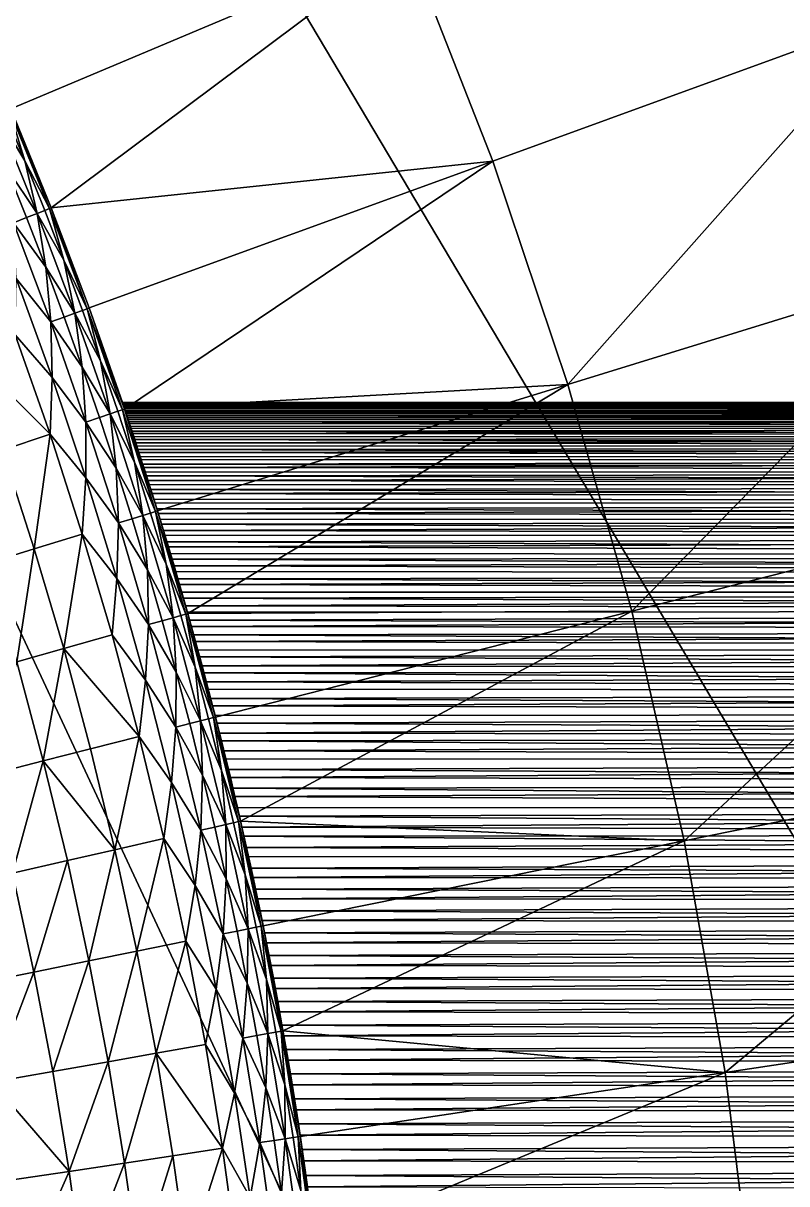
# Model space of a CAD drawing. Header units: millimetres. Extents: x -3750 to 5350, y -3750 to 3750.
# Drawn here: x 2311 to 2755, y 345 to 1021 of the extents above; entities that cross this region are included whole.
import ezdxf

# ---------------------------------------------------------------- set-up
doc = ezdxf.new("R2010")
doc.units = ezdxf.units.MM
doc.header["$MEASUREMENT"] = 0
doc.layers.add('MESH_3D', color=2, linetype='CONTINUOUS')

msp = doc.modelspace()

# ---------------------------------------------------------------- linework, layer by layer
at = {"layer": 'MESH_3D'}
for points in [[(925.34, 3634.04, 32500), (-2410.45, 2872.67, 32500), (3378.63, -1627.06, 32500)], [(925.34, 3634.04, 32500), (3634.04, -925.34, 32500), (3745.34, -186.92, 32500)], [(925.34, 3634.04, 32500), (3378.63, -1627.06, 32500), (3634.04, -925.34, 32500)], [(2618.39, 2684.5, 32500), (925.34, 3634.04, 32500), (3745.34, -186.92, 32500)], [(3378.63, -1627.06, 32500), (-2410.45, 2872.67, 32500), (-1955.38, -3199.84, 32500)], [(2618.39, 2684.5, 32500), (3745.34, -186.92, 32500), (2811.68, 2481.32, 32500)], [(2534.06, 1068.2, 24200), (2303.69, 971.09, 24000), (2278.76, 1028.22, 24000)], [(2534.06, 1068.2, 24200), (2327.18, 913.35, 24000), (2303.69, 971.09, 24000)], [(2534.06, 1068.2, 24200), (2584.15, 940.56, 24200), (2327.18, 913.35, 24000)], [(2819.08, 1026.06, 24400), (2584.15, 940.56, 24200), (2534.06, 1068.2, 24200)], [(2819.08, 1026.06, 24400), (2627.83, 810.58, 24200), (2584.15, 940.56, 24200)], [(2819.08, 1026.06, 24400), (2866.72, 884.27, 24400), (2627.83, 810.58, 24200)], [(2299.87, 969.48, -71.93), (2311.78, 940.73, -71.93), (2295.51, 967.64, -105.25)], [(2301.31, 936.47, -138.74), (2295.51, 967.64, -105.25), (2318.92, 910.11, -105.25)], [(2311.78, 940.73, -71.93), (2318.92, 910.11, -105.25), (2295.51, 967.64, -105.25)], [(2299.87, 969.48, -71.93), (2302.6, 970.63, -38.42), (2311.78, 940.73, -71.93)], [(2302.6, 970.63, -38.42), (2303.69, 971.09), (2327.18, 913.35)], [(2302.6, 970.63, -38.42), (2327.18, 913.35), (2326.09, 912.92, -38.42)], [(2311.78, 940.73, -71.93), (2302.6, 970.63, -38.42), (2326.09, 912.92, -38.42)], [(2303.69, 971.09, 24000), (2327.18, 913.35, 24000), (2327.18, 913.35)], [(2303.69, 971.09, 24000), (2327.18, 913.35), (2303.69, 971.09)], [(2311.78, 940.73, -71.93), (2323.33, 911.84, -71.93), (2318.92, 910.11, -105.25)], [(2311.78, 940.73, -71.93), (2326.09, 912.92, -38.42), (2323.33, 911.84, -71.93)], [(2584.15, 940.56, 24200), (2349.23, 855.05, 24000), (2327.18, 913.35, 24000)], [(2584.15, 940.56, 24200), (2369.82, 796.22, 24000), (2349.23, 855.05, 24000)], [(2584.15, 940.56, 24200), (2627.83, 810.58, 24200), (2369.82, 796.22, 24000)], [(2301.31, 936.47, -138.74), (2318.92, 910.11, -105.25), (2312.8, 907.71, -138.74)], [(2301.31, 936.47, -138.74), (2312.8, 907.71, -138.74), (2305.09, 904.68, -171.85)], [(2323.33, 911.84, -71.93), (2326.09, 912.92, -38.42), (2334.51, 882.8, -71.93)], [(2326.09, 912.92, -38.42), (2327.18, 913.35), (2348.12, 854.65, -38.42)], [(2334.51, 882.8, -71.93), (2326.09, 912.92, -38.42), (2348.12, 854.65, -38.42)], [(2348.12, 854.65, -38.42), (2327.18, 913.35), (2349.23, 855.05)], [(2327.18, 913.35, 24000), (2349.23, 855.05), (2327.18, 913.35)], [(2327.18, 913.35, 24000), (2349.23, 855.05, 24000), (2349.23, 855.05)], [(2312.8, 907.71, -138.74), (2323.94, 878.81, -138.74), (2305.09, 904.68, -171.85)], [(2312.8, 907.71, -138.74), (2318.92, 910.11, -105.25), (2323.94, 878.81, -138.74)], [(2323.33, 911.84, -71.93), (2334.51, 882.8, -71.93), (2318.92, 910.11, -105.25)], [(2323.94, 878.81, -138.74), (2318.92, 910.11, -105.25), (2340.89, 852.01, -105.25)], [(2334.51, 882.8, -71.93), (2340.89, 852.01, -105.25), (2318.92, 910.11, -105.25)], [(2306.65, 872.27, -205.25), (2305.09, 904.68, -171.85), (2326.92, 846.93, -171.85)], [(2323.94, 878.81, -138.74), (2326.92, 846.93, -171.85), (2305.09, 904.68, -171.85)], [(2323.94, 878.81, -138.74), (2340.89, 852.01, -105.25), (2334.72, 849.77, -138.74)], [(2323.94, 878.81, -138.74), (2334.72, 849.77, -138.74), (2326.92, 846.93, -171.85)], [(2334.51, 882.8, -71.93), (2348.12, 854.65, -38.42), (2345.34, 853.63, -71.93)], [(2334.51, 882.8, -71.93), (2345.34, 853.63, -71.93), (2340.89, 852.01, -105.25)], [(2866.72, 884.27, 24400), (2664.96, 678.58, 24200), (2627.83, 810.58, 24200)], [(2866.72, 884.27, 24400), (2907.23, 740.27, 24400), (2664.96, 678.58, 24200)], [(2306.65, 872.27, -205.25), (2327.68, 814.49, -205.25), (2306.22, 839.39, -238.11)], [(2306.65, 872.27, -205.25), (2326.92, 846.93, -171.85), (2327.68, 814.49, -205.25)], [(2334.72, 849.77, -138.74), (2340.89, 852.01, -105.25), (2345.13, 820.6, -138.74)], [(2345.34, 853.63, -71.93), (2355.8, 824.33, -71.93), (2340.89, 852.01, -105.25)], [(2345.13, 820.6, -138.74), (2340.89, 852.01, -105.25), (2361.4, 793.39, -105.25)], [(2355.8, 824.33, -71.93), (2361.4, 793.39, -105.25), (2340.89, 852.01, -105.25)], [(2345.34, 853.63, -71.93), (2348.12, 854.65, -38.42), (2355.8, 824.33, -71.93)], [(2348.12, 854.65, -38.42), (2349.23, 855.05), (2369.82, 796.22)], [(2348.12, 854.65, -38.42), (2369.82, 796.22), (2368.7, 795.84, -38.42)], [(2355.8, 824.33, -71.93), (2348.12, 854.65, -38.42), (2368.7, 795.84, -38.42)], [(2349.23, 855.05), (2368.55, 799.99, 1203.33), (2369.82, 796.22)], [(2349.23, 855.05, 24000), (2369.82, 796.22, 24000), (2368.55, 799.99, 1203.33)], [(2349.23, 855.05, 24000), (2368.55, 799.99, 1203.33), (2349.23, 855.05)], [(2334.72, 849.77, -138.74), (2345.13, 820.6, -138.74), (2326.92, 846.93, -171.85)], [(2327.68, 814.49, -205.25), (2326.92, 846.93, -171.85), (2347.31, 788.66, -171.85)], [(2345.13, 820.6, -138.74), (2347.31, 788.66, -171.85), (2326.92, 846.93, -171.85)], [(2306.22, 839.39, -238.11), (2326.43, 781.64, -238.11), (2278.78, 829.41, -303.82)], [(2327.68, 814.49, -205.25), (2326.43, 781.64, -238.11), (2306.22, 839.39, -238.11)], [(2326.43, 781.64, -238.11), (2298.75, 772.34, -303.82), (2278.78, 829.41, -303.82)], [(2345.13, 820.6, -138.74), (2355.18, 791.3, -138.74), (2347.31, 788.66, -171.85)], [(2345.13, 820.6, -138.74), (2361.4, 793.39, -105.25), (2355.18, 791.3, -138.74)], [(2355.8, 824.33, -71.93), (2365.89, 794.9, -71.93), (2361.4, 793.39, -105.25)], [(2355.8, 824.33, -71.93), (2368.7, 795.84, -38.42), (2365.89, 794.9, -71.93)], [(2327.68, 814.49, -205.25), (2347.26, 756.21, -205.25), (2326.43, 781.64, -238.11)], [(2327.68, 814.49, -205.25), (2347.31, 788.66, -171.85), (2347.26, 756.21, -205.25)], [(2627.83, 810.58, 24200), (2388.93, 736.89, 24000), (2369.82, 796.22, 24000)], [(2627.83, 810.58, 24200), (2406.56, 677.1, 24000), (2388.93, 736.89, 24000)], [(2627.83, 810.58, 24200), (2664.96, 678.58, 24200), (2406.56, 677.1, 24000)], [(4550, 800, 1200), (2368.57, 799.91, 1188.14), (2368.55, 799.99, 1203.33)], [(4550, 800, 1200), (2368.55, 799.99, 1203.33), (2368.62, 799.79, 1218.52)], [(2368.55, 799.99, 1203.33), (2368.57, 799.91, 1188.14), (2369.82, 796.22)], [(2369.82, 796.22, 24000), (2368.62, 799.79, 1218.52), (2368.55, 799.99, 1203.33)], [(4550, 800, 1200), (4524.55, 799.6, 1174.55), (2368.57, 799.91, 1188.14)], [(2368.57, 799.91, 1188.14), (2368.7, 799.54, 1172.96), (2369.82, 796.22)], [(4524.55, 799.6, 1174.55), (2368.7, 799.54, 1172.96), (2368.57, 799.91, 1188.14)], [(4524.55, 799.6, 1225.45), (4550, 800, 1200), (2368.62, 799.79, 1218.52)], [(2369.82, 796.22, 24000), (2368.78, 799.29, 1233.7), (2368.62, 799.79, 1218.52)], [(4524.55, 799.6, 1225.45), (2368.62, 799.79, 1218.52), (2368.78, 799.29, 1233.7)], [(4524.55, 799.6, 1174.55), (2368.92, 798.89, 1157.78), (2368.7, 799.54, 1172.96)], [(2368.7, 799.54, 1172.96), (2368.92, 798.89, 1157.78), (2369.82, 796.22)], [(4499.12, 798.38, 1250.88), (4524.55, 799.6, 1225.45), (2368.78, 799.29, 1233.7)], [(2369.82, 796.22, 24000), (2369.05, 798.51, 1248.87), (2368.78, 799.29, 1233.7)], [(4499.12, 798.38, 1250.88), (2368.78, 799.29, 1233.7), (2369.05, 798.51, 1248.87)], [(4524.55, 799.6, 1174.55), (4499.12, 798.38, 1149.12), (2368.92, 798.89, 1157.78)], [(2368.92, 798.89, 1157.78), (2369.24, 797.94, 1142.62), (2369.82, 796.22)], [(4499.12, 798.38, 1149.12), (2369.24, 797.94, 1142.62), (2368.92, 798.89, 1157.78)], [(2369.82, 796.22, 24000), (2369.41, 797.43, 1264.03), (2369.05, 798.51, 1248.87)], [(4499.12, 798.38, 1250.88), (2369.05, 798.51, 1248.87), (2369.41, 797.43, 1264.03)], [(4499.12, 798.38, 1149.12), (4473.75, 796.36, 1123.75), (2369.24, 797.94, 1142.62)], [(2369.24, 797.94, 1142.62), (2369.65, 796.71, 1127.48), (2369.82, 796.22)], [(4473.75, 796.36, 1123.75), (2369.65, 796.71, 1127.48), (2369.24, 797.94, 1142.62)], [(4473.75, 796.36, 1276.25), (4499.12, 798.38, 1250.88), (2369.41, 797.43, 1264.03)], [(2369.82, 796.22, 24000), (2369.87, 796.07, 1279.16), (2369.41, 797.43, 1264.03)], [(4473.75, 796.36, 1276.25), (2369.41, 797.43, 1264.03), (2369.87, 796.07, 1279.16)], [(2355.18, 791.3, -138.74), (2364.86, 761.87, -138.74), (2347.31, 788.66, -171.85)], [(2355.18, 791.3, -138.74), (2361.4, 793.39, -105.25), (2364.86, 761.87, -138.74)], [(2365.89, 794.9, -71.93), (2375.62, 765.34, -71.93), (2361.4, 793.39, -105.25)], [(2364.86, 761.87, -138.74), (2361.4, 793.39, -105.25), (2380.45, 734.27, -105.25)], [(2375.62, 765.34, -71.93), (2380.45, 734.27, -105.25), (2361.4, 793.39, -105.25)], [(2365.89, 794.9, -71.93), (2368.7, 795.84, -38.42), (2375.62, 765.34, -71.93)], [(2368.7, 795.84, -38.42), (2369.82, 796.22), (2387.8, 736.54, -38.42)], [(2375.62, 765.34, -71.93), (2368.7, 795.84, -38.42), (2387.8, 736.54, -38.42)], [(2369.65, 796.71, 1127.48), (2370.16, 795.18, 1112.35), (2369.82, 796.22)], [(4473.75, 796.36, 1123.75), (2370.16, 795.18, 1112.35), (2369.65, 796.71, 1127.48)], [(2387.8, 736.54, -38.42), (2369.82, 796.22), (2388.93, 736.89)], [(2369.82, 796.22), (2380.34, 764.2, 963.36), (2388.93, 736.89)], [(2369.82, 796.22), (2378.92, 768.58, 978.01), (2380.34, 764.2, 963.36)], [(2369.82, 796.22), (2377.6, 772.68, 992.73), (2378.92, 768.58, 978.01)], [(2369.82, 796.22), (2376.35, 776.5, 1007.51), (2377.6, 772.68, 992.73)], [(2369.82, 796.22), (2375.2, 780.03, 1022.35), (2376.35, 776.5, 1007.51)], [(2369.82, 796.22), (2374.13, 783.27, 1037.24), (2375.2, 780.03, 1022.35)], [(2369.82, 796.22), (2373.15, 786.23, 1052.18), (2374.13, 783.27, 1037.24)], [(2369.82, 796.22), (2372.27, 788.9, 1067.17), (2373.15, 786.23, 1052.18)], [(2371.47, 791.28, 1082.2), (2372.27, 788.9, 1067.17), (2369.82, 796.22)], [(2370.77, 793.38, 1097.26), (2371.47, 791.28, 1082.2), (2369.82, 796.22)], [(2370.16, 795.18, 1112.35), (2370.77, 793.38, 1097.26), (2369.82, 796.22)], [(2369.82, 796.22, 24000), (2388.93, 736.89, 24000), (2379.53, 766.69, 1428.43)], [(2369.82, 796.22, 24000), (2370.42, 794.43, 1294.27), (2369.87, 796.07, 1279.16)], [(2369.82, 796.22, 24000), (2371.07, 792.49, 1309.35), (2370.42, 794.43, 1294.27)], [(2369.82, 796.22, 24000), (2371.81, 790.27, 1324.4), (2371.07, 792.49, 1309.35)], [(2369.82, 796.22, 24000), (2372.64, 787.76, 1339.41), (2371.81, 790.27, 1324.4)], [(2369.82, 796.22, 24000), (2373.57, 784.96, 1354.38), (2372.64, 787.76, 1339.41)], [(2369.82, 796.22, 24000), (2374.59, 781.88, 1369.3), (2373.57, 784.96, 1354.38)], [(2369.82, 796.22, 24000), (2375.69, 778.51, 1384.17), (2374.59, 781.88, 1369.3)], [(2369.82, 796.22, 24000), (2376.89, 774.86, 1398.98), (2375.69, 778.51, 1384.17)], [(2369.82, 796.22, 24000), (2378.17, 770.92, 1413.74), (2376.89, 774.86, 1398.98)], [(2369.82, 796.22, 24000), (2379.53, 766.69, 1428.43), (2378.17, 770.92, 1413.74)], [(4473.75, 796.36, 1276.25), (2369.87, 796.07, 1279.16), (2370.42, 794.43, 1294.27)], [(4473.75, 796.36, 1123.75), (4448.45, 793.53, 1098.45), (2370.16, 795.18, 1112.35)], [(4448.45, 793.53, 1098.45), (2370.77, 793.38, 1097.26), (2370.16, 795.18, 1112.35)], [(4448.45, 793.53, 1301.55), (4473.75, 796.36, 1276.25), (2370.42, 794.43, 1294.27)], [(4448.45, 793.53, 1301.55), (2370.42, 794.43, 1294.27), (2371.07, 792.49, 1309.35)], [(4448.45, 793.53, 1098.45), (2371.47, 791.28, 1082.2), (2370.77, 793.38, 1097.26)], [(4423.26, 789.9, 1326.74), (4448.45, 793.53, 1301.55), (2371.07, 792.49, 1309.35)], [(4423.26, 789.9, 1326.74), (2371.07, 792.49, 1309.35), (2371.81, 790.27, 1324.4)], [(4448.45, 793.53, 1098.45), (4423.26, 789.9, 1073.26), (2371.47, 791.28, 1082.2)], [(4423.26, 789.9, 1073.26), (2372.27, 788.9, 1067.17), (2371.47, 791.28, 1082.2)], [(2347.26, 756.21, -205.25), (2347.31, 788.66, -171.85), (2366.25, 729.89, -171.85)], [(2364.86, 761.87, -138.74), (2366.25, 729.89, -171.85), (2347.31, 788.66, -171.85)], [(4423.26, 789.9, 1326.74), (2371.81, 790.27, 1324.4), (2372.64, 787.76, 1339.41)], [(4423.26, 789.9, 1073.26), (4398.19, 785.46, 1048.19), (2372.27, 788.9, 1067.17)], [(4398.19, 785.46, 1048.19), (2373.15, 786.23, 1052.18), (2372.27, 788.9, 1067.17)], [(4398.19, 785.46, 1351.81), (4423.26, 789.9, 1326.74), (2372.64, 787.76, 1339.41)], [(4398.19, 785.46, 1351.81), (2372.64, 787.76, 1339.41), (2373.57, 784.96, 1354.38)], [(4398.19, 785.46, 1048.19), (2374.13, 783.27, 1037.24), (2373.15, 786.23, 1052.18)], [(4398.19, 785.46, 1351.81), (2373.57, 784.96, 1354.38), (2374.59, 781.88, 1369.3)], [(4398.19, 785.46, 1048.19), (4373.28, 780.24, 1023.28), (2374.13, 783.27, 1037.24)], [(4373.28, 780.24, 1376.72), (4398.19, 785.46, 1351.81), (2374.59, 781.88, 1369.3)], [(2326.43, 781.64, -238.11), (2317.29, 714.79, -303.82), (2298.75, 772.34, -303.82)], [(2326.43, 781.64, -238.11), (2345.19, 723.4, -238.11), (2317.29, 714.79, -303.82)], [(2347.26, 756.21, -205.25), (2345.19, 723.4, -238.11), (2326.43, 781.64, -238.11)], [(4373.28, 780.24, 1023.28), (2375.2, 780.03, 1022.35), (2374.13, 783.27, 1037.24)], [(4373.28, 780.24, 1376.72), (2374.59, 781.88, 1369.3), (2375.69, 778.51, 1384.17)], [(4373.28, 780.24, 1023.28), (2376.35, 776.5, 1007.51), (2375.2, 780.03, 1022.35)], [(4348.55, 774.22, 1401.45), (4373.28, 780.24, 1376.72), (2375.69, 778.51, 1384.17)], [(4348.55, 774.22, 1401.45), (2375.69, 778.51, 1384.17), (2376.89, 774.86, 1398.98)], [(4373.28, 780.24, 1023.28), (4348.55, 774.22, 998.55), (2376.35, 776.5, 1007.51)], [(2298.75, 772.34, -303.82), (2317.29, 714.79, -303.82), (2290.15, 706.42, -355.73)], [(4348.55, 774.22, 998.55), (2377.6, 772.68, 992.73), (2376.35, 776.5, 1007.51)], [(4348.55, 774.22, 1401.45), (2376.89, 774.86, 1398.98), (2378.17, 770.92, 1413.74)], [(4348.55, 774.22, 998.55), (4324.02, 767.42, 974.02), (2377.6, 772.68, 992.73)], [(4324.02, 767.42, 974.02), (2378.92, 768.58, 978.01), (2377.6, 772.68, 992.73)], [(4324.02, 767.42, 1425.98), (4348.55, 774.22, 1401.45), (2378.17, 770.92, 1413.74)], [(4324.02, 767.42, 1425.98), (2378.17, 770.92, 1413.74), (2379.53, 766.69, 1428.43)], [(2375.62, 765.34, -71.93), (2387.8, 736.54, -38.42), (2384.97, 735.67, -71.93)], [(2375.62, 765.34, -71.93), (2384.97, 735.67, -71.93), (2380.45, 734.27, -105.25)], [(4324.02, 767.42, 974.02), (2380.34, 764.2, 963.36), (2378.92, 768.58, 978.01)], [(4324.02, 767.42, 1425.98), (2379.53, 766.69, 1428.43), (2380.98, 762.19, 1443.05)], [(2388.93, 736.89, 24000), (2380.98, 762.19, 1443.05), (2379.53, 766.69, 1428.43)], [(4324.02, 767.42, 974.02), (4299.72, 759.84, 949.72), (2380.34, 764.2, 963.36)], [(2380.34, 764.2, 963.36), (2381.83, 759.53, 948.78), (2388.93, 736.89)], [(4299.72, 759.84, 949.72), (2381.83, 759.53, 948.78), (2380.34, 764.2, 963.36)], [(4299.72, 759.84, 1450.28), (4324.02, 767.42, 1425.98), (2380.98, 762.19, 1443.05)], [(2364.86, 761.87, -138.74), (2380.45, 734.27, -105.25), (2374.17, 732.33, -138.74)], [(2364.86, 761.87, -138.74), (2374.17, 732.33, -138.74), (2366.25, 729.89, -171.85)], [(2388.93, 736.89, 24000), (2382.51, 757.39, 1457.6), (2380.98, 762.19, 1443.05)], [(4299.72, 759.84, 1450.28), (2380.98, 762.19, 1443.05), (2382.51, 757.39, 1457.6)], [(4299.72, 759.84, 949.72), (2383.4, 754.58, 934.28), (2381.83, 759.53, 948.78)], [(2381.83, 759.53, 948.78), (2383.4, 754.58, 934.28), (2388.93, 736.89)], [(4275.67, 751.49, 1474.33), (4299.72, 759.84, 1450.28), (2382.51, 757.39, 1457.6)], [(2388.93, 736.89, 24000), (2384.12, 752.32, 1472.06), (2382.51, 757.39, 1457.6)], [(4275.67, 751.49, 1474.33), (2382.51, 757.39, 1457.6), (2384.12, 752.32, 1472.06)], [(4299.72, 759.84, 949.72), (4275.67, 751.49, 925.67), (2383.4, 754.58, 934.28)], [(2347.26, 756.21, -205.25), (2365.38, 697.45, -205.25), (2345.19, 723.4, -238.11)], [(2347.26, 756.21, -205.25), (2366.25, 729.89, -171.85), (2365.38, 697.45, -205.25)], [(2383.4, 754.58, 934.28), (2385.05, 749.35, 919.85), (2388.93, 736.89)], [(4275.67, 751.49, 925.67), (2385.05, 749.35, 919.85), (2383.4, 754.58, 934.28)], [(2388.93, 736.89, 24000), (2385.8, 746.96, 1486.45), (2384.12, 752.32, 1472.06)], [(4275.67, 751.49, 1474.33), (2384.12, 752.32, 1472.06), (2385.8, 746.96, 1486.45)], [(4275.67, 751.49, 925.67), (4251.9, 742.39, 901.9), (2385.05, 749.35, 919.85)], [(4251.9, 742.39, 1498.1), (4275.67, 751.49, 1474.33), (2385.8, 746.96, 1486.45)], [(2385.05, 749.35, 919.85), (2386.78, 743.83, 905.52), (2388.93, 736.89)], [(4251.9, 742.39, 901.9), (2386.78, 743.83, 905.52), (2385.05, 749.35, 919.85)], [(2388.93, 736.89, 24000), (2387.56, 741.32, 1500.75), (2385.8, 746.96, 1486.45)], [(4251.9, 742.39, 1498.1), (2385.8, 746.96, 1486.45), (2387.56, 741.32, 1500.75)], [(2386.78, 743.83, 905.52), (2388.58, 738.03, 891.27), (2388.93, 736.89)], [(4251.9, 742.39, 901.9), (2388.58, 738.03, 891.27), (2386.78, 743.83, 905.52)], [(4251.9, 742.39, 1498.1), (2387.56, 741.32, 1500.75), (2389.39, 735.4, 1514.95)], [(2388.93, 736.89, 24000), (2389.39, 735.4, 1514.95), (2387.56, 741.32, 1500.75)], [(2387.8, 736.54, -38.42), (2388.93, 736.89), (2406.56, 677.1)], [(4251.9, 742.39, 901.9), (4228.43, 732.53, 878.43), (2388.58, 738.03, 891.27)], [(2388.58, 738.03, 891.27), (2390.45, 731.95, 877.12), (2388.93, 736.89)], [(4228.43, 732.53, 878.43), (2390.45, 731.95, 877.12), (2388.58, 738.03, 891.27)], [(2388.93, 736.89), (2396.46, 712.03, 835.29), (2398.59, 704.83, 821.56)], [(2388.93, 736.89), (2394.39, 718.95, 849.12), (2396.46, 712.03, 835.29)], [(2388.93, 736.89), (2392.39, 725.59, 863.07), (2394.39, 718.95, 849.12)], [(2388.93, 736.89), (2390.45, 731.95, 877.12), (2392.39, 725.59, 863.07)], [(2388.93, 736.89), (2398.59, 704.83, 821.56), (2406.56, 677.1)], [(2388.93, 736.89, 24000), (2391.29, 729.19, 1529.06), (2389.39, 735.4, 1514.95)], [(2388.93, 736.89, 24000), (2393.26, 722.71, 1543.06), (2391.29, 729.19, 1529.06)], [(2388.93, 736.89, 24000), (2395.29, 715.95, 1556.96), (2393.26, 722.71, 1543.06)], [(2388.93, 736.89, 24000), (2397.39, 708.9, 1570.75), (2395.29, 715.95, 1556.96)], [(2388.93, 736.89, 24000), (2406.56, 677.1, 24000), (2397.39, 708.9, 1570.75)], [(4228.43, 732.53, 1521.57), (4251.9, 742.39, 1498.1), (2389.39, 735.4, 1514.95)], [(2907.23, 740.27, 24400), (2695.47, 544.9, 24200), (2664.96, 678.58, 24200)], [(2907.23, 740.27, 24400), (2940.52, 594.44, 24400), (2695.47, 544.9, 24200)], [(2365.38, 697.45, -205.25), (2366.25, 729.89, -171.85), (2383.71, 670.67, -171.85)], [(2374.17, 732.33, -138.74), (2383.12, 702.68, -138.74), (2366.25, 729.89, -171.85)], [(2383.12, 702.68, -138.74), (2383.71, 670.67, -171.85), (2366.25, 729.89, -171.85)], [(2374.17, 732.33, -138.74), (2380.45, 734.27, -105.25), (2383.12, 702.68, -138.74)], [(2384.97, 735.67, -71.93), (2393.96, 705.88, -71.93), (2380.45, 734.27, -105.25)], [(2383.12, 702.68, -138.74), (2380.45, 734.27, -105.25), (2398.01, 674.7, -105.25)], [(2393.96, 705.88, -71.93), (2398.01, 674.7, -105.25), (2380.45, 734.27, -105.25)], [(2384.97, 735.67, -71.93), (2387.8, 736.54, -38.42), (2393.96, 705.88, -71.93)], [(2387.8, 736.54, -38.42), (2406.56, 677.1), (2405.42, 676.78, -38.42)], [(2393.96, 705.88, -71.93), (2387.8, 736.54, -38.42), (2405.42, 676.78, -38.42)], [(4228.43, 732.53, 1521.57), (2389.39, 735.4, 1514.95), (2391.29, 729.19, 1529.06)], [(4228.43, 732.53, 878.43), (2392.39, 725.59, 863.07), (2390.45, 731.95, 877.12)], [(4205.29, 721.92, 1544.71), (4228.43, 732.53, 1521.57), (2391.29, 729.19, 1529.06)], [(4228.43, 732.53, 878.43), (4205.29, 721.92, 855.29), (2392.39, 725.59, 863.07)], [(2345.19, 723.4, -238.11), (2334.39, 656.8, -303.82), (2317.29, 714.79, -303.82)], [(2345.19, 723.4, -238.11), (2362.5, 664.7, -238.11), (2334.39, 656.8, -303.82)], [(2365.38, 697.45, -205.25), (2362.5, 664.7, -238.11), (2345.19, 723.4, -238.11)], [(4205.29, 721.92, 1544.71), (2391.29, 729.19, 1529.06), (2393.26, 722.71, 1543.06)], [(4205.29, 721.92, 855.29), (2394.39, 718.95, 849.12), (2392.39, 725.59, 863.07)], [(4205.29, 721.92, 1544.71), (2393.26, 722.71, 1543.06), (2395.29, 715.95, 1556.96)], [(4205.29, 721.92, 855.29), (4182.5, 710.59, 832.5), (2394.39, 718.95, 849.12)], [(4182.5, 710.59, 832.5), (2396.46, 712.03, 835.29), (2394.39, 718.95, 849.12)], [(4182.5, 710.59, 1567.5), (4205.29, 721.92, 1544.71), (2395.29, 715.95, 1556.96)], [(2317.29, 714.79, -303.82), (2307.05, 649.1, -355.73), (2290.15, 706.42, -355.73)], [(2317.29, 714.79, -303.82), (2334.39, 656.8, -303.82), (2307.05, 649.1, -355.73)], [(4182.5, 710.59, 1567.5), (2395.29, 715.95, 1556.96), (2397.39, 708.9, 1570.75)], [(4182.5, 710.59, 832.5), (2398.59, 704.83, 821.56), (2396.46, 712.03, 835.29)], [(4162.3, 699.78, 1587.7), (4182.5, 710.59, 1567.5), (2397.39, 708.9, 1570.75)], [(4182.5, 710.59, 832.5), (4162.3, 699.78, 812.3), (2398.59, 704.83, 821.56)], [(2393.96, 705.88, -71.93), (2405.42, 676.78, -38.42), (2402.57, 675.98, -71.93)], [(2393.96, 705.88, -71.93), (2402.57, 675.98, -71.93), (2398.01, 674.7, -105.25)], [(2406.56, 677.1, 24000), (2399.54, 701.58, 1584.42), (2397.39, 708.9, 1570.75)], [(4162.3, 699.78, 1587.7), (2397.39, 708.9, 1570.75), (2399.54, 701.58, 1584.42)], [(2398.59, 704.83, 821.56), (2400.77, 697.36, 807.96), (2406.56, 677.1)], [(4162.3, 699.78, 812.3), (2400.77, 697.36, 807.96), (2398.59, 704.83, 821.56)], [(2365.38, 697.45, -205.25), (2382.04, 638.26, -205.25), (2362.5, 664.7, -238.11)], [(2365.38, 697.45, -205.25), (2383.71, 670.67, -171.85), (2382.04, 638.26, -205.25)], [(2383.12, 702.68, -138.74), (2391.69, 672.92, -138.74), (2383.71, 670.67, -171.85)], [(2383.12, 702.68, -138.74), (2398.01, 674.7, -105.25), (2391.69, 672.92, -138.74)], [(2406.56, 677.1, 24000), (2401.75, 693.99, 1597.97), (2399.54, 701.58, 1584.42)], [(4162.3, 699.78, 1587.7), (2399.54, 701.58, 1584.42), (2401.75, 693.99, 1597.97)], [(4162.3, 699.78, 812.3), (4144.39, 689.55, 794.39), (2400.77, 697.36, 807.96)], [(2400.77, 697.36, 807.96), (2403.01, 689.6, 794.48), (2406.56, 677.1)], [(4144.39, 689.55, 794.39), (2403.01, 689.6, 794.48), (2400.77, 697.36, 807.96)], [(4144.39, 689.55, 1605.61), (4162.3, 699.78, 1587.7), (2401.75, 693.99, 1597.97)], [(2406.56, 677.1, 24000), (2404.01, 686.12, 1611.39), (2401.75, 693.99, 1597.97)], [(4144.39, 689.55, 1605.61), (2401.75, 693.99, 1597.97), (2404.01, 686.12, 1611.39)], [(2403.01, 689.6, 794.48), (2405.3, 681.58, 781.13), (2406.56, 677.1)], [(4144.39, 689.55, 794.39), (2405.3, 681.58, 781.13), (2403.01, 689.6, 794.48)], [(4126.76, 678.87, 1623.24), (4144.39, 689.55, 1605.61), (2404.01, 686.12, 1611.39)], [(4144.39, 689.55, 794.39), (4126.76, 678.87, 776.76), (2405.3, 681.58, 781.13)], [(2406.56, 677.1, 24000), (2406.32, 677.97, 1624.69), (2404.01, 686.12, 1611.39)], [(4126.76, 678.87, 1623.24), (2404.01, 686.12, 1611.39), (2406.32, 677.97, 1624.69)], [(2402.57, 675.98, -71.93), (2410.81, 645.98, -71.93), (2398.01, 674.7, -105.25)], [(2402.57, 675.98, -71.93), (2405.42, 676.78, -38.42), (2410.81, 645.98, -71.93)], [(2405.3, 681.58, 781.13), (2407.63, 673.28, 767.92), (2406.56, 677.1)], [(4126.76, 678.87, 776.76), (2407.63, 673.28, 767.92), (2405.3, 681.58, 781.13)], [(2405.42, 676.78, -38.42), (2406.56, 677.1), (2422.69, 616.89)], [(2405.42, 676.78, -38.42), (2422.69, 616.89), (2421.55, 616.6, -38.42)], [(2410.81, 645.98, -71.93), (2405.42, 676.78, -38.42), (2421.55, 616.6, -38.42)], [(4126.76, 678.87, 1623.24), (2406.32, 677.97, 1624.69), (2408.67, 669.55, 1637.84)], [(2406.56, 677.1, 24000), (2408.67, 669.55, 1637.84), (2406.32, 677.97, 1624.69)], [(2664.96, 678.58, 24200), (2422.69, 616.89, 24000), (2406.56, 677.1, 24000)], [(2406.56, 677.1), (2412.44, 655.86, 741.91), (2414.9, 646.74, 729.12)], [(2406.56, 677.1), (2410.01, 664.7, 754.84), (2412.44, 655.86, 741.91)], [(2406.56, 677.1), (2414.9, 646.74, 729.12), (2422.69, 616.89)], [(2407.63, 673.28, 767.92), (2410.01, 664.7, 754.84), (2406.56, 677.1)], [(2406.56, 677.1, 24000), (2422.69, 616.89, 24000), (2415.99, 642.65, 1676.44)], [(2406.56, 677.1, 24000), (2411.07, 660.85, 1650.86), (2408.67, 669.55, 1637.84)], [(2406.56, 677.1, 24000), (2413.51, 651.89, 1663.72), (2411.07, 660.85, 1650.86)], [(2406.56, 677.1, 24000), (2415.99, 642.65, 1676.44), (2413.51, 651.89, 1663.72)], [(4126.76, 678.87, 776.76), (4109.4, 667.74, 759.4), (2407.63, 673.28, 767.92)], [(4109.4, 667.74, 1640.6), (4126.76, 678.87, 1623.24), (2408.67, 669.55, 1637.84)], [(2664.96, 678.58, 24200), (2437.32, 556.3, 24000), (2422.69, 616.89, 24000)], [(2664.96, 678.58, 24200), (2695.47, 544.9, 24200), (2437.32, 556.3, 24000)], [(2382.04, 638.26, -205.25), (2383.71, 670.67, -171.85), (2399.69, 611.04, -171.85)], [(2391.69, 672.92, -138.74), (2399.89, 643.05, -138.74), (2383.71, 670.67, -171.85)], [(2399.89, 643.05, -138.74), (2399.69, 611.04, -171.85), (2383.71, 670.67, -171.85)], [(2391.69, 672.92, -138.74), (2398.01, 674.7, -105.25), (2399.89, 643.05, -138.74)], [(2399.89, 643.05, -138.74), (2398.01, 674.7, -105.25), (2414.09, 614.7, -105.25)], [(2410.81, 645.98, -71.93), (2414.09, 614.7, -105.25), (2398.01, 674.7, -105.25)], [(4109.4, 667.74, 759.4), (2410.01, 664.7, 754.84), (2407.63, 673.28, 767.92)], [(4109.4, 667.74, 1640.6), (2408.67, 669.55, 1637.84), (2411.07, 660.85, 1650.86)], [(2362.5, 664.7, -238.11), (2378.33, 605.6, -238.11), (2334.39, 656.8, -303.82)], [(2382.04, 638.26, -205.25), (2378.33, 605.6, -238.11), (2362.5, 664.7, -238.11)], [(4109.4, 667.74, 759.4), (4092.34, 656.16, 742.34), (2410.01, 664.7, 754.84)], [(4092.34, 656.16, 742.34), (2412.44, 655.86, 741.91), (2410.01, 664.7, 754.84)], [(4092.34, 656.16, 1657.66), (4109.4, 667.74, 1640.6), (2411.07, 660.85, 1650.86)], [(2334.39, 656.8, -303.82), (2322.52, 591.39, -355.73), (2307.05, 649.1, -355.73)], [(2334.39, 656.8, -303.82), (2350.04, 598.39, -303.82), (2322.52, 591.39, -355.73)], [(2378.33, 605.6, -238.11), (2350.04, 598.39, -303.82), (2334.39, 656.8, -303.82)], [(4092.34, 656.16, 1657.66), (2411.07, 660.85, 1650.86), (2413.51, 651.89, 1663.72)], [(4092.34, 656.16, 742.34), (2414.9, 646.74, 729.12), (2412.44, 655.86, 741.91)], [(4075.58, 644.15, 1674.42), (4092.34, 656.16, 1657.66), (2413.51, 651.89, 1663.72)], [(4092.34, 656.16, 742.34), (4075.58, 644.15, 725.58), (2414.9, 646.74, 729.12)], [(2307.05, 649.1, -355.73), (2322.52, 591.39, -355.73), (2290.83, 583.32, -406.77)], [(4075.58, 644.15, 1674.42), (2413.51, 651.89, 1663.72), (2415.99, 642.65, 1676.44)], [(2399.89, 643.05, -138.74), (2407.72, 613.08, -138.74), (2399.69, 611.04, -171.85)], [(2399.89, 643.05, -138.74), (2414.09, 614.7, -105.25), (2407.72, 613.08, -138.74)], [(2410.81, 645.98, -71.93), (2418.68, 615.87, -71.93), (2414.09, 614.7, -105.25)], [(2410.81, 645.98, -71.93), (2421.55, 616.6, -38.42), (2418.68, 615.87, -71.93)], [(2414.9, 646.74, 729.12), (2417.39, 637.35, 716.49), (2422.69, 616.89)], [(4075.58, 644.15, 725.58), (2417.39, 637.35, 716.49), (2414.9, 646.74, 729.12)], [(4059.14, 631.71, 1690.86), (4075.58, 644.15, 1674.42), (2415.99, 642.65, 1676.44)], [(2422.69, 616.89, 24000), (2418.5, 633.15, 1689), (2415.99, 642.65, 1676.44)], [(4059.14, 631.71, 1690.86), (2415.99, 642.65, 1676.44), (2418.5, 633.15, 1689)], [(4075.58, 644.15, 725.58), (4059.14, 631.71, 709.14), (2417.39, 637.35, 716.49)], [(2382.04, 638.26, -205.25), (2397.21, 578.68, -205.25), (2378.33, 605.6, -238.11)], [(2382.04, 638.26, -205.25), (2399.69, 611.04, -171.85), (2397.21, 578.68, -205.25)], [(2417.39, 637.35, 716.49), (2419.92, 627.7, 704.02), (2422.69, 616.89)], [(4059.14, 631.71, 709.14), (2419.92, 627.7, 704.02), (2417.39, 637.35, 716.49)], [(2422.69, 616.89, 24000), (2421.03, 623.38, 1701.4), (2418.5, 633.15, 1689)], [(4059.14, 631.71, 1690.86), (2418.5, 633.15, 1689), (2421.03, 623.38, 1701.4)], [(4059.14, 631.71, 709.14), (4043.02, 618.85, 693.02), (2419.92, 627.7, 704.02)], [(4043.02, 618.85, 1706.98), (4059.14, 631.71, 1690.86), (2421.03, 623.38, 1701.4)], [(2419.92, 627.7, 704.02), (2422.47, 617.78, 691.72), (2422.69, 616.89)], [(4043.02, 618.85, 693.02), (2422.47, 617.78, 691.72), (2419.92, 627.7, 704.02)], [(2422.69, 616.89, 24000), (2423.6, 613.34, 1713.63), (2421.03, 623.38, 1701.4)], [(4043.02, 618.85, 1706.98), (2421.03, 623.38, 1701.4), (2423.6, 613.34, 1713.63)], [(2418.68, 615.87, -71.93), (2426.17, 585.67, -71.93), (2414.09, 614.7, -105.25)], [(2418.68, 615.87, -71.93), (2421.55, 616.6, -38.42), (2426.17, 585.67, -71.93)], [(2421.55, 616.6, -38.42), (2422.69, 616.89), (2437.32, 556.3)], [(2421.55, 616.6, -38.42), (2437.32, 556.3), (2436.17, 556.04, -38.42)], [(2426.17, 585.67, -71.93), (2421.55, 616.6, -38.42), (2436.17, 556.04, -38.42)], [(4043.02, 618.85, 693.02), (2425.04, 607.59, 679.58), (2422.47, 617.78, 691.72)], [(2422.47, 617.78, 691.72), (2425.04, 607.59, 679.58), (2422.69, 616.89)], [(2422.69, 616.89), (2430.25, 586.43, 655.85), (2437.32, 556.3)], [(2422.69, 616.89), (2427.64, 597.14, 667.63), (2430.25, 586.43, 655.85)], [(2422.69, 616.89), (2425.04, 607.59, 679.58), (2427.64, 597.14, 667.63)], [(2422.69, 616.89, 24000), (2426.18, 603.04, 1725.69), (2423.6, 613.34, 1713.63)], [(2422.69, 616.89, 24000), (2428.78, 592.47, 1737.57), (2426.18, 603.04, 1725.69)], [(2422.69, 616.89, 24000), (2431.4, 581.64, 1749.26), (2428.78, 592.47, 1737.57)], [(2422.69, 616.89, 24000), (2437.32, 556.3, 24000), (2431.4, 581.64, 1749.26)], [(4027.24, 605.58, 1722.76), (4043.02, 618.85, 1706.98), (2423.6, 613.34, 1713.63)], [(4043.02, 618.85, 693.02), (4027.24, 605.58, 677.24), (2425.04, 607.59, 679.58)], [(2397.21, 578.68, -205.25), (2399.69, 611.04, -171.85), (2414.18, 551.02, -171.85)], [(2407.72, 613.08, -138.74), (2415.18, 583.02, -138.74), (2399.69, 611.04, -171.85)], [(2415.18, 583.02, -138.74), (2414.18, 551.02, -171.85), (2399.69, 611.04, -171.85)], [(2407.72, 613.08, -138.74), (2414.09, 614.7, -105.25), (2415.18, 583.02, -138.74)], [(2415.18, 583.02, -138.74), (2414.09, 614.7, -105.25), (2428.66, 554.33, -105.25)], [(2426.17, 585.67, -71.93), (2428.66, 554.33, -105.25), (2414.09, 614.7, -105.25)], [(4027.24, 605.58, 1722.76), (2423.6, 613.34, 1713.63), (2426.18, 603.04, 1725.69)], [(2378.33, 605.6, -238.11), (2364.23, 539.62, -303.82), (2350.04, 598.39, -303.82)], [(2378.33, 605.6, -238.11), (2392.69, 546.12, -238.11), (2364.23, 539.62, -303.82)], [(2397.21, 578.68, -205.25), (2392.69, 546.12, -238.11), (2378.33, 605.6, -238.11)], [(4027.24, 605.58, 677.24), (2427.64, 597.14, 667.63), (2425.04, 607.59, 679.58)], [(4011.81, 591.91, 1738.19), (4027.24, 605.58, 1722.76), (2426.18, 603.04, 1725.69)], [(4011.81, 591.91, 1738.19), (2426.18, 603.04, 1725.69), (2428.78, 592.47, 1737.57)], [(4027.24, 605.58, 677.24), (4011.81, 591.91, 661.81), (2427.64, 597.14, 667.63)], [(2350.04, 598.39, -303.82), (2364.23, 539.62, -303.82), (2322.52, 591.39, -355.73)], [(4011.81, 591.91, 661.81), (2430.25, 586.43, 655.85), (2427.64, 597.14, 667.63)], [(2322.52, 591.39, -355.73), (2304.66, 526.02, -406.77), (2290.83, 583.32, -406.77)], [(2322.52, 591.39, -355.73), (2336.54, 533.3, -355.73), (2304.66, 526.02, -406.77)], [(2364.23, 539.62, -303.82), (2336.54, 533.3, -355.73), (2322.52, 591.39, -355.73)], [(4011.81, 591.91, 1738.19), (2428.78, 592.47, 1737.57), (2431.4, 581.64, 1749.26)], [(4011.81, 591.91, 661.81), (3996.74, 577.84, 646.74), (2430.25, 586.43, 655.85)], [(3996.74, 577.84, 1753.26), (4011.81, 591.91, 1738.19), (2431.4, 581.64, 1749.26)], [(2940.52, 594.44, 24400), (2719.28, 409.87, 24200), (2695.47, 544.9, 24200)], [(2940.52, 594.44, 24400), (2966.49, 447.13, 24400), (2719.28, 409.87, 24200)], [(2415.18, 583.02, -138.74), (2422.26, 552.86, -138.74), (2414.18, 551.02, -171.85)], [(2415.18, 583.02, -138.74), (2428.66, 554.33, -105.25), (2422.26, 552.86, -138.74)], [(2426.17, 585.67, -71.93), (2433.28, 555.38, -71.93), (2428.66, 554.33, -105.25)], [(2426.17, 585.67, -71.93), (2436.17, 556.04, -38.42), (2433.28, 555.38, -71.93)], [(2430.25, 586.43, 655.85), (2432.87, 575.46, 644.26), (2437.32, 556.3)], [(3996.74, 577.84, 646.74), (2432.87, 575.46, 644.26), (2430.25, 586.43, 655.85)], [(2437.32, 556.3, 24000), (2434.02, 570.56, 1760.77), (2431.4, 581.64, 1749.26)], [(3996.74, 577.84, 1753.26), (2431.4, 581.64, 1749.26), (2434.02, 570.56, 1760.77)], [(2397.21, 578.68, -205.25), (2410.89, 518.74, -205.25), (2392.69, 546.12, -238.11)], [(2397.21, 578.68, -205.25), (2414.18, 551.02, -171.85), (2410.89, 518.74, -205.25)], [(3996.74, 577.84, 646.74), (3982.03, 563.39, 632.03), (2432.87, 575.46, 644.26)], [(2432.87, 575.46, 644.26), (2435.5, 564.22, 632.86), (2437.32, 556.3)], [(3982.03, 563.39, 632.03), (2435.5, 564.22, 632.86), (2432.87, 575.46, 644.26)], [(3982.03, 563.39, 1767.97), (3996.74, 577.84, 1753.26), (2434.02, 570.56, 1760.77)], [(2437.32, 556.3, 24000), (2436.65, 559.21, 1772.09), (2434.02, 570.56, 1760.77)], [(3982.03, 563.39, 1767.97), (2434.02, 570.56, 1760.77), (2436.65, 559.21, 1772.09)], [(2435.5, 564.22, 632.86), (2438.13, 552.72, 621.64), (2437.32, 556.3)], [(3982.03, 563.39, 632.03), (2438.13, 552.72, 621.64), (2435.5, 564.22, 632.86)], [(3967.7, 548.56, 1782.3), (3982.03, 563.39, 1767.97), (2436.65, 559.21, 1772.09)], [(3982.03, 563.39, 632.03), (3967.7, 548.56, 617.7), (2438.13, 552.72, 621.64)], [(2422.26, 552.86, -138.74), (2428.66, 554.33, -105.25), (2428.96, 522.63, -138.74)], [(2433.28, 555.38, -71.93), (2440.01, 525, -71.93), (2428.66, 554.33, -105.25)], [(2428.96, 522.63, -138.74), (2428.66, 554.33, -105.25), (2441.73, 493.61, -105.25)], [(2440.01, 525, -71.93), (2441.73, 493.61, -105.25), (2428.66, 554.33, -105.25)], [(2433.28, 555.38, -71.93), (2436.17, 556.04, -38.42), (2440.01, 525, -71.93)], [(2436.17, 556.04, -38.42), (2437.32, 556.3), (2450.43, 495.37)], [(2436.17, 556.04, -38.42), (2450.43, 495.37), (2449.27, 495.13, -38.42)], [(2440.01, 525, -71.93), (2436.17, 556.04, -38.42), (2449.27, 495.13, -38.42)], [(2437.32, 556.3, 24000), (2439.29, 547.59, 1783.22), (2436.65, 559.21, 1772.09)], [(3967.7, 548.56, 1782.3), (2436.65, 559.21, 1772.09), (2439.29, 547.59, 1783.22)], [(2437.32, 556.3), (2443.41, 528.9, 599.78), (2450.43, 495.37)], [(2437.32, 556.3), (2440.77, 540.95, 610.61), (2443.41, 528.9, 599.78)], [(2437.32, 556.3), (2438.13, 552.72, 621.64), (2440.77, 540.95, 610.61)], [(2437.32, 556.3, 24000), (2450.43, 495.37, 24000), (2444.57, 523.53, 1804.91)], [(2437.32, 556.3, 24000), (2441.93, 535.69, 1794.17), (2439.29, 547.59, 1783.22)], [(2437.32, 556.3, 24000), (2444.57, 523.53, 1804.91), (2441.93, 535.69, 1794.17)], [(2695.47, 544.9, 24200), (2450.43, 495.37, 24000), (2437.32, 556.3, 24000)], [(2410.89, 518.74, -205.25), (2414.18, 551.02, -171.85), (2427.16, 490.66, -171.85)], [(2422.26, 552.86, -138.74), (2428.96, 522.63, -138.74), (2414.18, 551.02, -171.85)], [(2428.96, 522.63, -138.74), (2427.16, 490.66, -171.85), (2414.18, 551.02, -171.85)], [(3967.7, 548.56, 617.7), (2440.77, 540.95, 610.61), (2438.13, 552.72, 621.64)], [(3955.13, 534.91, 1794.87), (3967.7, 548.56, 1782.3), (2439.29, 547.59, 1783.22)], [(3955.13, 534.91, 1794.87), (2439.29, 547.59, 1783.22), (2441.93, 535.69, 1794.17)], [(3967.7, 548.56, 617.7), (3955.13, 534.91, 605.13), (2440.77, 540.95, 610.61)], [(2392.69, 546.12, -238.11), (2376.95, 480.51, -303.82), (2364.23, 539.62, -303.82)], [(2392.69, 546.12, -238.11), (2405.56, 486.3, -238.11), (2376.95, 480.51, -303.82)], [(2410.89, 518.74, -205.25), (2405.56, 486.3, -238.11), (2392.69, 546.12, -238.11)], [(3955.13, 534.91, 605.13), (2443.41, 528.9, 599.78), (2440.77, 540.95, 610.61)], [(2695.47, 544.9, 24200), (2462.02, 434.12, 24000), (2450.43, 495.37, 24000)], [(2695.47, 544.9, 24200), (2719.28, 409.87, 24200), (2462.02, 434.12, 24000)], [(2364.23, 539.62, -303.82), (2349.11, 474.88, -355.73), (2336.54, 533.3, -355.73)], [(2364.23, 539.62, -303.82), (2376.95, 480.51, -303.82), (2349.11, 474.88, -355.73)], [(3955.13, 534.91, 1794.87), (2441.93, 535.69, 1794.17), (2444.57, 523.53, 1804.91)], [(3955.13, 534.91, 605.13), (3944.09, 522.38, 594.09), (2443.41, 528.9, 599.78)], [(3944.09, 522.38, 1805.91), (3955.13, 534.91, 1794.87), (2444.57, 523.53, 1804.91)], [(2336.54, 533.3, -355.73), (2317.06, 468.4, -406.77), (2304.66, 526.02, -406.77)], [(2336.54, 533.3, -355.73), (2349.11, 474.88, -355.73), (2317.06, 468.4, -406.77)], [(2443.41, 528.9, 599.78), (2446.04, 516.59, 589.16), (2450.43, 495.37)], [(3944.09, 522.38, 594.09), (2446.04, 516.59, 589.16), (2443.41, 528.9, 599.78)], [(2304.66, 526.02, -406.77), (2317.06, 468.4, -406.77), (2281.78, 461.27, -455.71)], [(2428.96, 522.63, -138.74), (2435.29, 492.3, -138.74), (2427.16, 490.66, -171.85)], [(2428.96, 522.63, -138.74), (2441.73, 493.61, -105.25), (2435.29, 492.3, -138.74)], [(2440.01, 525, -71.93), (2446.37, 494.54, -71.93), (2441.73, 493.61, -105.25)], [(2440.01, 525, -71.93), (2449.27, 495.13, -38.42), (2446.37, 494.54, -71.93)], [(2450.43, 495.37, 24000), (2447.2, 511.11, 1815.44), (2444.57, 523.53, 1804.91)], [(3944.09, 522.38, 1805.91), (2444.57, 523.53, 1804.91), (2447.2, 511.11, 1815.44)], [(3944.09, 522.38, 594.09), (3933.32, 509.61, 583.32), (2446.04, 516.59, 589.16)], [(3933.32, 509.61, 1816.68), (3944.09, 522.38, 1805.91), (2447.2, 511.11, 1815.44)], [(2410.89, 518.74, -205.25), (2423.07, 458.47, -205.25), (2405.56, 486.3, -238.11)], [(2410.89, 518.74, -205.25), (2427.16, 490.66, -171.85), (2423.07, 458.47, -205.25)], [(2446.04, 516.59, 589.16), (2448.66, 504.02, 578.74), (2450.43, 495.37)], [(3933.32, 509.61, 583.32), (2448.66, 504.02, 578.74), (2446.04, 516.59, 589.16)], [(2450.43, 495.37, 24000), (2449.81, 498.42, 1825.76), (2447.2, 511.11, 1815.44)], [(3933.32, 509.61, 1816.68), (2447.2, 511.11, 1815.44), (2449.81, 498.42, 1825.76)], [(3933.32, 509.61, 583.32), (3922.82, 496.63, 572.82), (2448.66, 504.02, 578.74)], [(3922.82, 496.63, 1827.18), (3933.32, 509.61, 1816.68), (2449.81, 498.42, 1825.76)], [(2448.66, 504.02, 578.74), (2451.27, 491.2, 568.55), (2450.43, 495.37)], [(3922.82, 496.63, 572.82), (2451.27, 491.2, 568.55), (2448.66, 504.02, 578.74)], [(2435.29, 492.3, -138.74), (2441.73, 493.61, -105.25), (2441.24, 461.91, -138.74)], [(2441.24, 461.91, -138.74), (2441.73, 493.61, -105.25), (2453.28, 432.58, -105.25)], [(2446.37, 494.54, -71.93), (2452.35, 464.01, -71.93), (2441.73, 493.61, -105.25)], [(2452.35, 464.01, -71.93), (2453.28, 432.58, -105.25), (2441.73, 493.61, -105.25)], [(2446.37, 494.54, -71.93), (2449.27, 495.13, -38.42), (2452.35, 464.01, -71.93)], [(2449.27, 495.13, -38.42), (2450.43, 495.37), (2462.02, 434.12)], [(2449.27, 495.13, -38.42), (2462.02, 434.12), (2460.86, 433.92, -38.42)], [(2452.35, 464.01, -71.93), (2449.27, 495.13, -38.42), (2460.86, 433.92, -38.42)], [(2450.43, 495.37, 24000), (2452.41, 485.48, 1835.85), (2449.81, 498.42, 1825.76)], [(3922.82, 496.63, 1827.18), (2449.81, 498.42, 1825.76), (2452.41, 485.48, 1835.85)], [(2450.43, 495.37), (2456.41, 464.8, 548.87), (2462.02, 434.12)], [(2450.43, 495.37), (2453.85, 478.12, 558.59), (2456.41, 464.8, 548.87)], [(2450.43, 495.37), (2451.27, 491.2, 568.55), (2453.85, 478.12, 558.59)], [(2450.43, 495.37, 24000), (2462.02, 434.12, 24000), (2457.53, 458.86, 1855.32)], [(2450.43, 495.37, 24000), (2454.98, 472.29, 1845.71), (2452.41, 485.48, 1835.85)], [(2450.43, 495.37, 24000), (2457.53, 458.86, 1855.32), (2454.98, 472.29, 1845.71)], [(3922.82, 496.63, 572.82), (3912.59, 483.43, 562.59), (2451.27, 491.2, 568.55)], [(3912.59, 483.43, 1837.41), (3922.82, 496.63, 1827.18), (2452.41, 485.48, 1835.85)], [(2423.07, 458.47, -205.25), (2427.16, 490.66, -171.85), (2438.64, 430, -171.85)], [(2435.29, 492.3, -138.74), (2441.24, 461.91, -138.74), (2427.16, 490.66, -171.85)], [(2441.24, 461.91, -138.74), (2438.64, 430, -171.85), (2427.16, 490.66, -171.85)], [(3912.59, 483.43, 562.59), (2453.85, 478.12, 558.59), (2451.27, 491.2, 568.55)], [(2376.95, 480.51, -303.82), (2360.22, 416.17, -355.73), (2349.11, 474.88, -355.73)], [(2376.95, 480.51, -303.82), (2388.19, 421.1, -303.82), (2360.22, 416.17, -355.73)], [(2405.56, 486.3, -238.11), (2388.19, 421.1, -303.82), (2376.95, 480.51, -303.82)], [(2405.56, 486.3, -238.11), (2416.94, 426.17, -238.11), (2388.19, 421.1, -303.82)], [(2423.07, 458.47, -205.25), (2416.94, 426.17, -238.11), (2405.56, 486.3, -238.11)], [(3912.59, 483.43, 1837.41), (2452.41, 485.48, 1835.85), (2454.98, 472.29, 1845.71)], [(3912.59, 483.43, 562.59), (3902.63, 470.02, 552.63), (2453.85, 478.12, 558.59)], [(3902.63, 470.02, 1847.37), (3912.59, 483.43, 1837.41), (2454.98, 472.29, 1845.71)], [(2349.11, 474.88, -355.73), (2328.01, 410.49, -406.77), (2317.06, 468.4, -406.77)], [(2349.11, 474.88, -355.73), (2360.22, 416.17, -355.73), (2328.01, 410.49, -406.77)], [(3902.63, 470.02, 552.63), (2456.41, 464.8, 548.87), (2453.85, 478.12, 558.59)], [(2317.06, 468.4, -406.77), (2292.57, 404.24, -455.71), (2281.78, 461.27, -455.71)], [(2317.06, 468.4, -406.77), (2328.01, 410.49, -406.77), (2292.57, 404.24, -455.71)], [(3902.63, 470.02, 1847.37), (2454.98, 472.29, 1845.71), (2457.53, 458.86, 1855.32)], [(3902.63, 470.02, 552.63), (3892.96, 456.4, 542.96), (2456.41, 464.8, 548.87)], [(3892.96, 456.4, 1857.04), (3902.63, 470.02, 1847.37), (2457.53, 458.86, 1855.32)], [(2441.24, 461.91, -138.74), (2446.81, 431.44, -138.74), (2438.64, 430, -171.85)], [(2441.24, 461.91, -138.74), (2453.28, 432.58, -105.25), (2446.81, 431.44, -138.74)], [(2452.35, 464.01, -71.93), (2460.86, 433.92, -38.42), (2457.94, 433.4, -71.93)], [(2452.35, 464.01, -71.93), (2457.94, 433.4, -71.93), (2453.28, 432.58, -105.25)], [(2456.41, 464.8, 548.87), (2458.94, 451.23, 539.4), (2462.02, 434.12)], [(3892.96, 456.4, 542.96), (2458.94, 451.23, 539.4), (2456.41, 464.8, 548.87)], [(2423.07, 458.47, -205.25), (2433.75, 397.92, -205.25), (2416.94, 426.17, -238.11)], [(2423.07, 458.47, -205.25), (2438.64, 430, -171.85), (2433.75, 397.92, -205.25)], [(2462.02, 434.12, 24000), (2460.04, 445.19, 1864.69), (2457.53, 458.86, 1855.32)], [(3892.96, 456.4, 1857.04), (2457.53, 458.86, 1855.32), (2460.04, 445.19, 1864.69)], [(3892.96, 456.4, 542.96), (3883.58, 442.58, 533.58), (2458.94, 451.23, 539.4)], [(3883.58, 442.58, 1866.42), (3892.96, 456.4, 1857.04), (2460.04, 445.19, 1864.69)], [(2458.94, 451.23, 539.4), (2461.43, 437.43, 530.18), (2462.02, 434.12)], [(3883.58, 442.58, 533.58), (2461.43, 437.43, 530.18), (2458.94, 451.23, 539.4)], [(2966.49, 447.13, 24400), (2736.33, 273.81, 24200), (2719.28, 409.87, 24200)], [(2966.49, 447.13, 24400), (2985.09, 298.7, 24400), (2736.33, 273.81, 24200)], [(2462.02, 434.12, 24000), (2462.52, 431.28, 1873.79), (2460.04, 445.19, 1864.69)], [(3883.58, 442.58, 1866.42), (2460.04, 445.19, 1864.69), (2462.52, 431.28, 1873.79)], [(3883.58, 442.58, 533.58), (3874.48, 428.58, 524.48), (2461.43, 437.43, 530.18)], [(3874.48, 428.58, 1875.52), (3883.58, 442.58, 1866.42), (2462.52, 431.28, 1873.79)], [(2446.81, 431.44, -138.74), (2453.28, 432.58, -105.25), (2451.99, 400.9, -138.74)], [(2451.99, 400.9, -138.74), (2453.28, 432.58, -105.25), (2463.3, 371.28, -105.25)], [(2457.94, 433.4, -71.93), (2463.15, 402.73, -71.93), (2453.28, 432.58, -105.25)], [(2463.15, 402.73, -71.93), (2463.3, 371.28, -105.25), (2453.28, 432.58, -105.25)], [(2457.94, 433.4, -71.93), (2460.86, 433.92, -38.42), (2463.15, 402.73, -71.93)], [(2460.86, 433.92, -38.42), (2462.02, 434.12), (2470.91, 372.43, -38.42)], [(2463.15, 402.73, -71.93), (2460.86, 433.92, -38.42), (2470.91, 372.43, -38.42)], [(2461.43, 437.43, 530.18), (2463.89, 423.4, 521.23), (2462.02, 434.12)], [(3874.48, 428.58, 524.48), (2463.89, 423.4, 521.23), (2461.43, 437.43, 530.18)], [(2470.91, 372.43, -38.42), (2462.02, 434.12), (2472.08, 372.61)], [(2462.02, 434.12), (2466.29, 409.15, 512.54), (2472.08, 372.61)], [(2462.02, 434.12), (2463.89, 423.4, 521.23), (2466.29, 409.15, 512.54)], [(2462.02, 434.12, 24000), (2472.08, 372.61, 24000), (2467.34, 402.8, 1891.2)], [(2462.02, 434.12, 24000), (2464.95, 417.15, 1882.63), (2462.52, 431.28, 1873.79)], [(2462.02, 434.12, 24000), (2467.34, 402.8, 1891.2), (2464.95, 417.15, 1882.63)], [(2719.28, 409.87, 24200), (2472.08, 372.61, 24000), (2462.02, 434.12, 24000)], [(2416.94, 426.17, -238.11), (2426.81, 365.78, -238.11), (2388.19, 421.1, -303.82)], [(2433.75, 397.92, -205.25), (2426.81, 365.78, -238.11), (2416.94, 426.17, -238.11)], [(2433.75, 397.92, -205.25), (2438.64, 430, -171.85), (2448.6, 369.07, -171.85)], [(2446.81, 431.44, -138.74), (2451.99, 400.9, -138.74), (2438.64, 430, -171.85)], [(2451.99, 400.9, -138.74), (2448.6, 369.07, -171.85), (2438.64, 430, -171.85)], [(3874.48, 428.58, 1875.52), (2462.52, 431.28, 1873.79), (2464.95, 417.15, 1882.63)], [(3874.48, 428.58, 524.48), (3865.68, 414.38, 515.68), (2463.89, 423.4, 521.23)], [(3865.68, 414.38, 1884.32), (3874.48, 428.58, 1875.52), (2464.95, 417.15, 1882.63)], [(2388.19, 421.1, -303.82), (2369.86, 357.2, -355.73), (2360.22, 416.17, -355.73)], [(2388.19, 421.1, -303.82), (2397.94, 361.43, -303.82), (2369.86, 357.2, -355.73)], [(2426.81, 365.78, -238.11), (2397.94, 361.43, -303.82), (2388.19, 421.1, -303.82)], [(3865.68, 414.38, 515.68), (2466.29, 409.15, 512.54), (2463.89, 423.4, 521.23)], [(2360.22, 416.17, -355.73), (2337.52, 352.33, -406.77), (2328.01, 410.49, -406.77)], [(2360.22, 416.17, -355.73), (2369.86, 357.2, -355.73), (2337.52, 352.33, -406.77)], [(3865.68, 414.38, 1884.32), (2464.95, 417.15, 1882.63), (2467.34, 402.8, 1891.2)], [(3865.68, 414.38, 515.68), (3857.18, 400.01, 507.18), (2466.29, 409.15, 512.54)], [(3857.18, 400.01, 1892.82), (3865.68, 414.38, 1884.32), (2467.34, 402.8, 1891.2)], [(2328.01, 410.49, -406.77), (2337.52, 352.33, -406.77), (2292.57, 404.24, -455.71)], [(2466.29, 409.15, 512.54), (2468.65, 394.67, 504.13), (2472.08, 372.61)], [(3857.18, 400.01, 507.18), (2468.65, 394.67, 504.13), (2466.29, 409.15, 512.54)], [(2719.28, 409.87, 24200), (2480.6, 310.86, 24000), (2472.08, 372.61, 24000)], [(2719.28, 409.87, 24200), (2736.33, 273.81, 24200), (2480.6, 310.86, 24000)], [(2337.52, 352.33, -406.77), (2301.94, 346.96, -455.71), (2292.57, 404.24, -455.71)], [(2451.99, 400.9, -138.74), (2456.8, 370.3, -138.74), (2448.6, 369.07, -171.85)], [(2451.99, 400.9, -138.74), (2463.3, 371.28, -105.25), (2456.8, 370.3, -138.74)], [(2463.15, 402.73, -71.93), (2467.98, 371.99, -71.93), (2463.3, 371.28, -105.25)], [(2463.15, 402.73, -71.93), (2470.91, 372.43, -38.42), (2467.98, 371.99, -71.93)], [(2472.08, 372.61, 24000), (2469.67, 388.23, 1899.48), (2467.34, 402.8, 1891.2)], [(3857.18, 400.01, 1892.82), (2467.34, 402.8, 1891.2), (2469.67, 388.23, 1899.48)], [(3857.18, 400.01, 507.18), (3848.98, 385.46, 498.98), (2468.65, 394.67, 504.13)], [(3848.98, 385.46, 1901.02), (3857.18, 400.01, 1892.82), (2469.67, 388.23, 1899.48)], [(2433.75, 397.92, -205.25), (2442.91, 337.12, -205.25), (2426.81, 365.78, -238.11)], [(2433.75, 397.92, -205.25), (2448.6, 369.07, -171.85), (2442.91, 337.12, -205.25)], [(2468.65, 394.67, 504.13), (2470.95, 379.99, 496.01), (2472.08, 372.61)], [(3848.98, 385.46, 498.98), (2470.95, 379.99, 496.01), (2468.65, 394.67, 504.13)], [(2472.08, 372.61, 24000), (2471.95, 373.45, 1907.49), (2469.67, 388.23, 1899.48)], [(3848.98, 385.46, 1901.02), (2469.67, 388.23, 1899.48), (2471.95, 373.45, 1907.49)], [(3848.98, 385.46, 498.98), (3841.09, 370.74, 491.09), (2470.95, 379.99, 496.01)], [(3841.09, 370.74, 1908.91), (3848.98, 385.46, 1901.02), (2471.95, 373.45, 1907.49)], [(2470.95, 379.99, 496.01), (2473.2, 365.1, 488.17), (2472.08, 372.61)], [(3841.09, 370.74, 491.09), (2473.2, 365.1, 488.17), (2470.95, 379.99, 496.01)], [(2467.98, 371.99, -71.93), (2472.43, 341.19, -71.93), (2463.3, 371.28, -105.25)], [(2467.98, 371.99, -71.93), (2470.91, 372.43, -38.42), (2472.43, 341.19, -71.93)], [(2470.91, 372.43, -38.42), (2472.08, 372.61), (2480.6, 310.86)], [(2470.91, 372.43, -38.42), (2480.6, 310.86), (2479.43, 310.71, -38.42)], [(2472.43, 341.19, -71.93), (2470.91, 372.43, -38.42), (2479.43, 310.71, -38.42)], [(2472.08, 372.61, 24000), (2474.17, 358.47, 1915.19), (2471.95, 373.45, 1907.49)], [(3841.09, 370.74, 1908.91), (2471.95, 373.45, 1907.49), (2474.17, 358.47, 1915.19)], [(2472.08, 372.61), (2477.49, 334.73, 473.39), (2480.6, 310.86)], [(2472.08, 372.61), (2475.38, 350.01, 480.63), (2477.49, 334.73, 473.39)], [(2472.08, 372.61), (2473.2, 365.1, 488.17), (2475.38, 350.01, 480.63)], [(2472.08, 372.61, 24000), (2480.6, 310.86, 24000), (2476.32, 343.29, 1922.6)], [(2472.08, 372.61, 24000), (2476.32, 343.29, 1922.6), (2474.17, 358.47, 1915.19)], [(2426.81, 365.78, -238.11), (2406.21, 301.54, -303.82), (2397.94, 361.43, -303.82)], [(2426.81, 365.78, -238.11), (2435.18, 305.17, -238.11), (2406.21, 301.54, -303.82)], [(2442.91, 337.12, -205.25), (2435.18, 305.17, -238.11), (2426.81, 365.78, -238.11)], [(2442.91, 337.12, -205.25), (2448.6, 369.07, -171.85), (2457.04, 307.91, -171.85)], [(2456.8, 370.3, -138.74), (2461.23, 339.65, -138.74), (2448.6, 369.07, -171.85)], [(2461.23, 339.65, -138.74), (2457.04, 307.91, -171.85), (2448.6, 369.07, -171.85)], [(2456.8, 370.3, -138.74), (2463.3, 371.28, -105.25), (2461.23, 339.65, -138.74)], [(2461.23, 339.65, -138.74), (2463.3, 371.28, -105.25), (2471.79, 309.76, -105.25)], [(2472.43, 341.19, -71.93), (2471.79, 309.76, -105.25), (2463.3, 371.28, -105.25)], [(3841.09, 370.74, 491.09), (3833.5, 355.86, 483.5), (2473.2, 365.1, 488.17)], [(3833.5, 355.86, 483.5), (2475.38, 350.01, 480.63), (2473.2, 365.1, 488.17)], [(3833.5, 355.86, 1916.5), (3841.09, 370.74, 1908.91), (2474.17, 358.47, 1915.19)], [(2397.94, 361.43, -303.82), (2378.03, 298.01, -355.73), (2369.86, 357.2, -355.73)], [(2397.94, 361.43, -303.82), (2406.21, 301.54, -303.82), (2378.03, 298.01, -355.73)], [(3833.5, 355.86, 1916.5), (2474.17, 358.47, 1915.19), (2476.32, 343.29, 1922.6)], [(2337.52, 352.33, -406.77), (2309.87, 289.46, -455.71), (2301.94, 346.96, -455.71)], [(2337.52, 352.33, -406.77), (2345.58, 293.94, -406.77), (2309.87, 289.46, -455.71)], [(2369.86, 357.2, -355.73), (2345.58, 293.94, -406.77), (2337.52, 352.33, -406.77)], [(2369.86, 357.2, -355.73), (2378.03, 298.01, -355.73), (2345.58, 293.94, -406.77)], [(3833.5, 355.86, 483.5), (3826.23, 340.82, 476.23), (2475.38, 350.01, 480.63)], [(3826.23, 340.82, 1923.77), (3833.5, 355.86, 1916.5), (2476.32, 343.29, 1922.6)], [(3826.23, 340.82, 476.23), (2477.49, 334.73, 473.39), (2475.38, 350.01, 480.63)]]:
    msp.add_3dface(points, dxfattribs=at)

doc.saveas('drawing.dxf')
